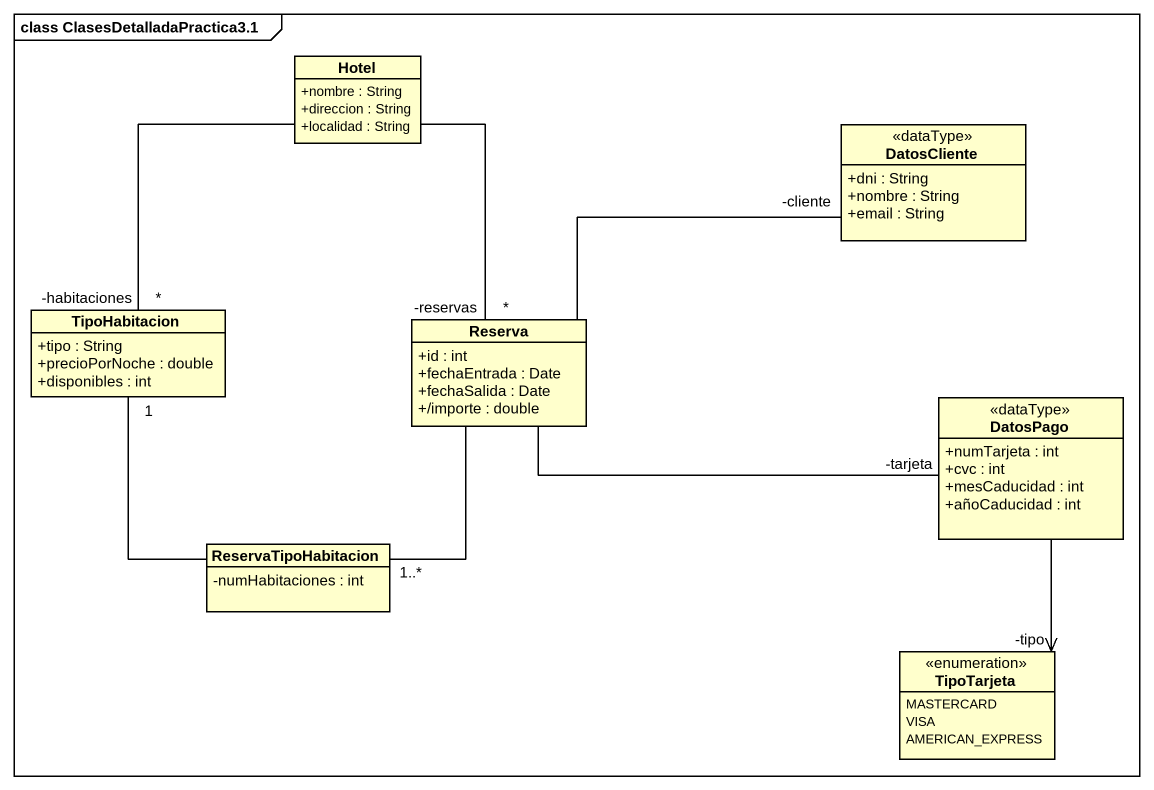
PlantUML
@startuml
mainframe class ClasesDetalladaPractica3.1
hide circle
hide empty members
skinparam classAttributeIconSize 0
class Hotel {
  +nombre : String
  +direccion : String
  +localidad : String
}
class DatosCliente <<dataType>> {
  +dni : String
  +nombre : String
  +email : String
}
class TipoHabitacion {
  +tipo : String
  +precioPorNoche : double
  +disponibles : int
}
class Reserva {
  +id : int
  +fechaEntrada : Date
  +fechaSalida : Date
  +/importe : double
}
class DatosPago <<dataType>> {
  +numTarjeta : int
  +cvc : int
  +mesCaducidad : int
  +añoCaducidad : int
}
class ReservaTipoHabitacion {
  -numHabitaciones : int
}
enum TipoTarjeta {
  MASTERCARD
  VISA
  AMERICAN_EXPRESS
}
Hotel -- "-habitaciones\n*" TipoHabitacion
Hotel -- "-reservas\n*" Reserva
Reserva -right- "-cliente" DatosCliente
Reserva -right- "-tarjeta" DatosPago
ReservaTipoHabitacion -up- "1" TipoHabitacion
ReservaTipoHabitacion "1..*" -up- Reserva
TipoTarjeta "-tipo" <-up- DatosPago
@enduml
